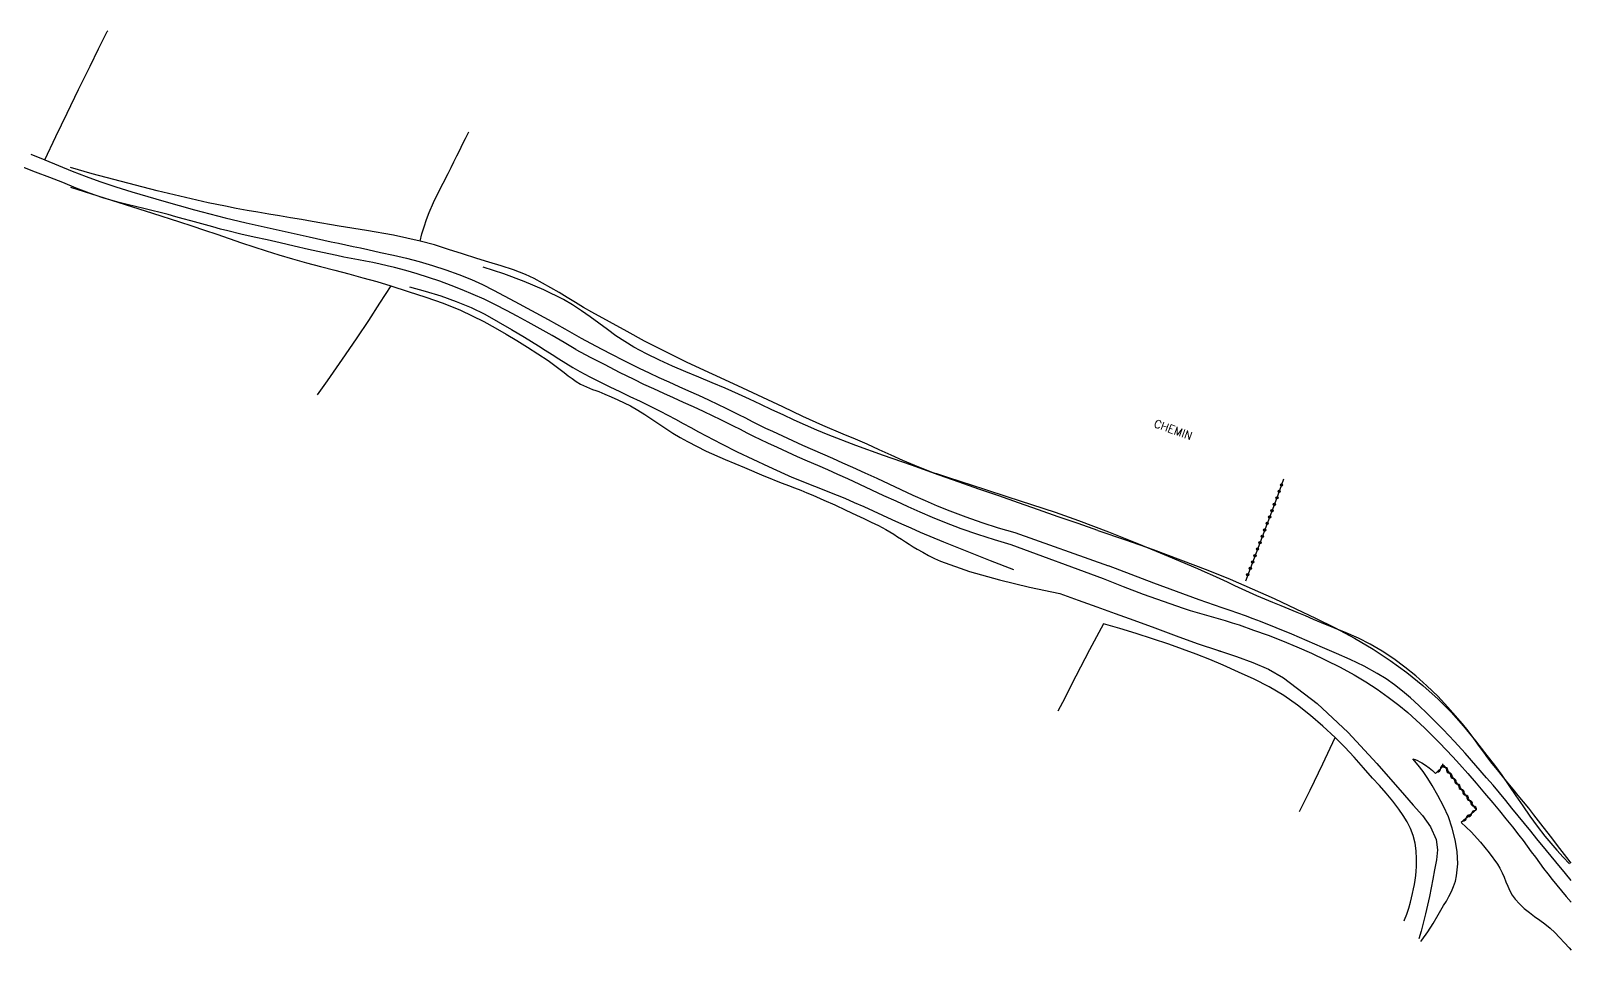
# Model space of a CAD drawing. Header units: millimetres. Extents: x 193000 to 194000, y 156000 to 157000.
# Drawn here: x 193663.1 to 194000, y 156368.6 to 156569.7 of the extents above; entities that cross this region are included whole.
import ezdxf
from ezdxf.enums import TextEntityAlignment as Align

# ---------------------------------------------------------------- set-up
doc = ezdxf.new("R2010")
doc.units = ezdxf.units.MM
doc.layers.get('0').update_dxf_attribs({"linetype": 'CONTINUOUS'})
for name, color, linetype in [('W0071', 7, 'CONTINUOUS'), ('W0211', 2, 'CONTINUOUS'), ('W0214', 2, 'CONTINUOUS'), ('W0300', 7, 'CONTINUOUS'), ('W0310', 3, 'CONTINUOUS'), ('W0323', 7, 'CONTINUOUS'), ('W0330', 7, 'CONTINUOUS'), ('W0989', 7, 'CONTINUOUS')]:
    doc.layers.add(name, color=color, linetype=linetype)
doc.styles.get("Standard").update_dxf_attribs({"font": 'romans.shx', "width": 0.85})

# ---------------------------------------------------------------- blocks, each defined once
blk = doc.blocks.new('t323o')
at = {"color": 0, "linetype": 'Continuous'}
for radius in [0.25, 0.15]:
    blk.add_circle((0, 0), radius, dxfattribs=at)
blk = doc.blocks.new('t310o')
at = {"color": 0, "linetype": 'Continuous'}
for centre, start, end in [((-0.5, 0.38), 216.8699, 323.1304), ((0.5, -0.37), 36.8699, 143.1303)]:
    blk.add_arc(centre, 0.625, start, end, dxfattribs=at)

msp = doc.modelspace()

# ---------------------------------------------------------------- linework, layer by layer
at = {"layer": 'W0071'}
for points in [[(193663.09, 156542.68), (193666.14, 156541.43), (193669.14, 156540.2), (193672.15, 156538.98), (193675.18, 156537.8), (193678.23, 156536.69), (193681.7, 156535.53), (193685.19, 156534.44), (193688.69, 156533.41), (193692.2, 156532.39), (193695.55, 156531.45), (193698.91, 156530.53), (193702.27, 156529.65), (193705.64, 156528.8), (193710.21, 156527.69), (193714.79, 156526.64), (193719.37, 156525.62), (193723.95, 156524.61), (193725.56, 156524.25), (193727.16, 156523.9), (193728.77, 156523.56), (193730.38, 156523.22), (193731.98, 156522.87), (193733.59, 156522.53), (193735.19, 156522.18), (193736.8, 156521.83), (193739.62, 156521.21), (193742.45, 156520.61), (193745.27, 156519.97), (193748.06, 156519.23), (193750.96, 156518.36), (193753.84, 156517.43), (193756.69, 156516.41), (193759.5, 156515.28), (193761.91, 156514.18), (193764.27, 156512.97), (193766.6, 156511.72), (193768.93, 156510.47), (193772.59, 156508.51), (193776.24, 156506.52), (193779.88, 156504.51), (193783.5, 156502.47)], [(193782.32, 156500.01), (193779.73, 156501.53), (193777.12, 156503.02), (193774.5, 156504.49), (193771.87, 156505.93), (193769.49, 156507.23), (193767.11, 156508.52), (193764.71, 156509.78), (193762.27, 156510.96), (193759.87, 156512.03), (193757.45, 156513.04), (193755.01, 156513.99), (193752.55, 156514.9), (193750.09, 156515.74), (193747.62, 156516.53), (193745.13, 156517.26), (193742.63, 156517.93), (193741.06, 156518.31), (193739.49, 156518.66), (193737.91, 156518.98), (193736.33, 156519.28), (193734.75, 156519.58), (193733.17, 156519.88), (193731.59, 156520.19), (193730.01, 156520.51), (193726.91, 156521.19), (193723.81, 156521.88), (193720.72, 156522.59), (193717.63, 156523.29), (193714.77, 156523.93), (193711.92, 156524.57), (193709.06, 156525.22), (193706.22, 156525.91), (193704.58, 156526.33), (193702.95, 156526.77), (193701.32, 156527.22), (193699.69, 156527.67), (193698.07, 156528.13), (193696.44, 156528.58), (193694.81, 156529.03), (193693.18, 156529.47), (193691.39, 156529.93), (193689.59, 156530.37), (193687.79, 156530.79), (193685.99, 156531.22), (193684.19, 156531.66), (193682.4, 156532.12), (193680.62, 156532.61), (193678.85, 156533.15), (193675.91, 156534.17), (193673.02, 156535.3), (193670.14, 156536.47), (193667.26, 156537.62), (193664.14, 156538.8), (193661.02, 156539.97)], [(193783.5, 156502.47), (193786.64, 156500.78), (193789.79, 156499.12), (193792.97, 156497.49), (193796.16, 156495.91), (193798.31, 156494.87), (193800.46, 156493.87), (193802.63, 156492.88), (193804.8, 156491.9), (193806.97, 156490.93), (193809.14, 156489.95), (193811.3, 156488.95), (193813.45, 156487.94), (193814.94, 156487.22), (193816.42, 156486.49), (193817.9, 156485.74), (193819.38, 156485), (193820.85, 156484.25), (193822.33, 156483.52), (193823.82, 156482.79), (193825.31, 156482.08), (193827.49, 156481.06), (193829.67, 156480.07), (193831.86, 156479.08), (193834.05, 156478.11), (193836.25, 156477.14), (193838.44, 156476.18), (193840.64, 156475.21), (193842.83, 156474.23), (193845.48, 156473.02), (193848.11, 156471.8), (193850.75, 156470.56), (193853.38, 156469.33), (193856.03, 156468.11), (193858.69, 156466.92), (193861.37, 156465.78), (193864.07, 156464.68), (193867.58, 156463.36), (193871.12, 156462.13), (193874.7, 156460.98), (193878.3, 156459.92)], [(193782.32, 156500.01), (193785.46, 156498.32), (193788.62, 156496.66), (193791.79, 156495.03), (193794.99, 156493.45), (193797.13, 156492.42), (193799.29, 156491.41), (193801.45, 156490.42), (193803.62, 156489.44), (193805.79, 156488.47), (193807.96, 156487.49), (193810.12, 156486.49), (193812.28, 156485.48), (193813.77, 156484.76), (193815.26, 156484.02), (193816.75, 156483.28), (193818.23, 156482.53), (193819.71, 156481.78), (193821.2, 156481.04), (193822.69, 156480.31), (193824.19, 156479.59), (193826.37, 156478.58), (193828.55, 156477.58), (193830.74, 156476.6), (193832.93, 156475.63), (193835.13, 156474.66), (193837.33, 156473.69), (193839.52, 156472.72), (193841.71, 156471.74), (193844.36, 156470.54), (193847, 156469.31), (193849.63, 156468.07), (193852.27, 156466.84), (193854.91, 156465.62), (193857.57, 156464.44), (193860.25, 156463.29), (193862.95, 156462.2), (193866.54, 156460.84), (193870.16, 156459.58), (193873.81, 156458.41), (193877.48, 156457.32)], [(193877.48, 156457.32), (193897.67, 156449.87)], [(193878.3, 156459.92), (193898.8, 156452.64)], [(193964.83, 156423.78), (193963.12, 156425.24), (193961.35, 156426.63), (193959.5, 156427.92), (193957.6, 156429.12), (193954.69, 156430.72), (193951.68, 156432.13), (193948.64, 156433.46), (193945.6, 156434.78), (193942.25, 156436.26), (193938.88, 156437.7), (193935.49, 156439.1), (193932.08, 156440.45), (193930.42, 156441.08), (193928.75, 156441.69), (193927.07, 156442.29), (193925.38, 156442.87), (193923.7, 156443.45), (193922.02, 156444.03), (193920.34, 156444.62), (193918.66, 156445.22), (193913.68, 156447.04), (193908.71, 156448.89), (193903.75, 156450.75), (193898.8, 156452.64)], [(193897.67, 156449.87), (193902, 156448.15), (193906.36, 156446.49), (193910.74, 156444.9), (193915.15, 156443.39), (193916.67, 156442.89), (193918.2, 156442.43), (193919.73, 156441.99), (193921.26, 156441.56), (193922.8, 156441.13), (193924.33, 156440.68), (193925.85, 156440.22), (193927.37, 156439.72), (193930.55, 156438.61), (193933.71, 156437.46), (193936.85, 156436.24), (193939.96, 156434.94), (193943.17, 156433.52), (193946.35, 156432.05), (193949.49, 156430.48), (193952.57, 156428.79), (193955.09, 156427.26), (193957.56, 156425.65), (193959.97, 156423.94), (193962.32, 156422.16), (193964.24, 156420.57), (193966.09, 156418.92), (193967.9, 156417.21), (193969.68, 156415.48), (193971.19, 156413.97), (193972.67, 156412.43), (193974.12, 156410.87), (193975.55, 156409.3), (193977.41, 156407.2), (193979.25, 156405.09), (193981.06, 156402.95), (193982.86, 156400.8), (193984.3, 156399.06), (193985.74, 156397.3), (193987.15, 156395.53), (193988.55, 156393.75), (193989.47, 156392.55), (193990.38, 156391.33), (193991.28, 156390.11), (193992.17, 156388.89), (193993.06, 156387.67), (193993.97, 156386.45), (193994.89, 156385.25), (193995.83, 156384.06), (193998.92, 156380.32), (194000, 156379.07)], [(194000, 156383.85), (193998.74, 156385.36), (193996.66, 156387.88), (193994.59, 156390.4), (193992.51, 156392.92), (193991.14, 156394.6), (193989.77, 156396.28), (193988.4, 156397.96), (193987.04, 156399.64), (193985.67, 156401.32), (193984.29, 156403), (193982.9, 156404.66), (193981.49, 156406.31), (193979.17, 156408.98), (193976.84, 156411.64), (193974.46, 156414.26), (193972.03, 156416.83), (193970.28, 156418.62), (193968.49, 156420.37), (193966.68, 156422.09), (193964.83, 156423.78)]]:
    msp.add_lwpolyline(points, dxfattribs=at)
at = {"layer": 'W0211'}
for points in [[(193861.8, 156472.52), (193859.12, 156473.5), (193856.47, 156474.57), (193853.85, 156475.7), (193851.25, 156476.87), (193848.66, 156478.06), (193846.06, 156479.23), (193843.45, 156480.37), (193840.81, 156481.45), (193836.35, 156483.32), (193831.96, 156485.35), (193827.6, 156487.44), (193823.23, 156489.5), (193817.71, 156492.03), (193812.19, 156494.56), (193806.69, 156497.14), (193801.24, 156499.81), (193797.35, 156501.83), (193793.5, 156503.91), (193789.67, 156506.03), (193785.84, 156508.15), (193784.02, 156509.18), (193782.22, 156510.25), (193780.44, 156511.33), (193778.65, 156512.41), (193776.85, 156513.48), (193775.02, 156514.5), (193773.17, 156515.47), (193771.27, 156516.36), (193768.66, 156517.39), (193765.98, 156518.26), (193763.29, 156519.05), (193760.62, 156519.86), (193757.55, 156520.87), (193754.48, 156521.88), (193751.4, 156522.84), (193748.27, 156523.69), (193742.41, 156524.97), (193736.49, 156526.02), (193730.56, 156526.98), (193724.65, 156527.98), (193722.28, 156528.39), (193719.9, 156528.8), (193717.53, 156529.19), (193715.15, 156529.58), (193712.77, 156529.98), (193710.4, 156530.4), (193708.03, 156530.83), (193705.67, 156531.3), (193701.92, 156532.08), (193698.18, 156532.92), (193694.45, 156533.8), (193690.73, 156534.7), (193685.98, 156535.9), (193681.23, 156537.14), (193676.5, 156538.42), (193671.77, 156539.75)], [(193671.76, 156535.45), (193677.74, 156533.59), (193683.72, 156531.72), (193689.69, 156529.82), (193695.65, 156527.9), (193698.36, 156527.01), (193701.07, 156526.1), (193703.77, 156525.18), (193706.47, 156524.25), (193709.17, 156523.33), (193711.88, 156522.43), (193714.59, 156521.55), (193717.32, 156520.7), (193720.36, 156519.8), (193723.43, 156518.95), (193726.5, 156518.13), (193729.57, 156517.32), (193732.64, 156516.51), (193735.71, 156515.68), (193738.77, 156514.82), (193741.81, 156513.9), (193745.66, 156512.68), (193749.5, 156511.43), (193753.3, 156510.08), (193757.05, 156508.56), (193759.62, 156507.37), (193762.15, 156506.08), (193764.63, 156504.72), (193767.09, 156503.32), (193769.43, 156501.94), (193771.73, 156500.52), (193774.01, 156499.05), (193776.26, 156497.55), (193777.15, 156496.92), (193778.03, 156496.27), (193778.89, 156495.59), (193779.74, 156494.91), (193780.61, 156494.24), (193781.49, 156493.6), (193782.4, 156492.98), (193783.34, 156492.42), (193783.98, 156492.09), (193784.64, 156491.79), (193785.31, 156491.51), (193785.98, 156491.26), (193786.66, 156491.01), (193787.33, 156490.77), (193788, 156490.51), (193788.67, 156490.23), (193790.07, 156489.62), (193791.48, 156488.99), (193792.88, 156488.34), (193794.25, 156487.64), (193795.85, 156486.73), (193797.41, 156485.76), (193798.95, 156484.75), (193800.47, 156483.72), (193802, 156482.69), (193803.54, 156481.69), (193805.11, 156480.73), (193806.71, 156479.83), (193810.81, 156477.77), (193814.99, 156475.9), (193819.2, 156474.13), (193823.42, 156472.36), (193824.75, 156471.81), (193826.1, 156471.27), (193827.44, 156470.74), (193828.79, 156470.22), (193830.14, 156469.7), (193831.49, 156469.18), (193832.83, 156468.64), (193834.17, 156468.08), (193836.57, 156467.03), (193838.96, 156465.96), (193841.34, 156464.86), (193843.71, 156463.74), (193845.32, 156462.99), (193846.93, 156462.23), (193848.52, 156461.44), (193850.09, 156460.61), (193850.97, 156460.1), (193851.84, 156459.57), (193852.69, 156459.03), (193853.54, 156458.48), (193854.39, 156457.92), (193855.24, 156457.38), (193856.1, 156456.84), (193856.98, 156456.33), (193858.22, 156455.63), (193859.47, 156454.94), (193860.74, 156454.29), (193862.04, 156453.7), (193868.42, 156451.4), (193874.94, 156449.56), (193881.53, 156448.02), (193888.13, 156446.61)], [(194000, 156387.6), (193999.04, 156388.83), (193998.01, 156390.17), (193996.99, 156391.51), (193995.96, 156392.86), (193994.93, 156394.2), (193993.9, 156395.54), (193992.86, 156396.87), (193991.82, 156398.2), (193990.7, 156399.61), (193989.56, 156401.02), (193988.42, 156402.42), (193987.28, 156403.81), (193986.13, 156405.21), (193984.99, 156406.61), (193983.86, 156408.02), (193982.74, 156409.43), (193981.79, 156410.66), (193980.87, 156411.9), (193979.95, 156413.15), (193979.04, 156414.4), (193978.12, 156415.65), (193977.18, 156416.89), (193976.22, 156418.1), (193975.22, 156419.29), (193973.04, 156421.74), (193970.8, 156424.13), (193968.46, 156426.43), (193966.01, 156428.61), (193963.65, 156430.52), (193961.2, 156432.31), (193958.66, 156433.98), (193956.05, 156435.53), (193953.46, 156436.85), (193950.79, 156438), (193948.1, 156439.08), (193945.42, 156440.19), (193943.65, 156440.94), (193941.88, 156441.68), (193940.1, 156442.41), (193938.33, 156443.14), (193936.55, 156443.87), (193934.77, 156444.61), (193933, 156445.36), (193931.24, 156446.12), (193929.62, 156446.83), (193928.01, 156447.56), (193926.41, 156448.3), (193924.8, 156449.05), (193923.2, 156449.79), (193921.59, 156450.53), (193919.98, 156451.25), (193918.36, 156451.96), (193911.9, 156454.7), (193905.41, 156457.39), (193898.88, 156459.99), (193892.32, 156462.48), (193887.2, 156464.3), (193882.05, 156466.02), (193876.88, 156467.69), (193871.73, 156469.38), (193869.05, 156470.26), (193866.38, 156471.13), (193863.7, 156472), (193861.02, 156472.86)], [(193888.13, 156446.61), (193892.18, 156445.14), (193896.24, 156443.67), (193900.3, 156442.21), (193904.36, 156440.74), (193908.97, 156439.06), (193913.57, 156437.34), (193918.19, 156435.67), (193922.85, 156434.12), (193922.91, 156434.11), (193922.97, 156434.09), (193923.02, 156434.08), (193923.08, 156434.06), (193923.14, 156434.05), (193923.2, 156434.03), (193923.26, 156434.02), (193923.31, 156434), (193926.83, 156432.79), (193930.35, 156431.52), (193933.8, 156430.02), (193937.06, 156428.14), (193944.47, 156422.53), (193951.22, 156416.17), (193957.49, 156409.38), (193963.52, 156402.46), (193965.47, 156400.3), (193967.48, 156398.07), (193969.26, 156395.58), (193970.45, 156392.76), (193970.75, 156390.55), (193970.55, 156388.33), (193970.12, 156386.18), (193969.72, 156384.1), (193969.02, 156380.29), (193968.17, 156376.51), (193967.18, 156372.76), (193966.67, 156371.09)], [(193965.37, 156410.44), (193965.89, 156410.26), (193966.4, 156410.05), (193966.89, 156409.81), (193967.37, 156409.54), (193968.16, 156409.04), (193968.92, 156408.48), (193969.64, 156407.89), (193970.33, 156407.25)], [(193975.92, 156396.54), (193978.11, 156394.45), (193980.17, 156392.22), (193982.09, 156389.88), (193983.86, 156387.42), (193984.42, 156386.5), (193984.9, 156385.53), (193985.32, 156384.55), (193985.72, 156383.56), (193986.14, 156382.57), (193986.59, 156381.59), (193987.12, 156380.64), (193987.75, 156379.76), (193988.7, 156378.69), (193989.74, 156377.71), (193990.85, 156376.81), (193991.99, 156375.97), (193993.14, 156375.15), (193994.27, 156374.32), (193995.37, 156373.43), (193996.41, 156372.47), (193999.55, 156369.12), (194000, 156368.58)]]:
    msp.add_lwpolyline(points, dxfattribs=at)
at = {"layer": 'W0214'}
msp.add_lwpolyline([(193967.14, 156370.51), (193967.36, 156370.8), (193968.61, 156372.59), (193969.79, 156374.42), (193970.9, 156376.3), (193971.49, 156377.32), (193972.1, 156378.32), (193972.7, 156379.33), (193973.27, 156380.35), (193973.81, 156381.42), (193974.28, 156382.51), (193974.67, 156383.65), (193974.94, 156384.82), (193975.18, 156387.47), (193975.03, 156390.13), (193974.59, 156392.73), (193973.97, 156395.27), (193973.14, 156397.74), (193972.07, 156400.11), (193970.85, 156402.39), (193969.56, 156404.62), (193968.61, 156406.15), (193967.6, 156407.63), (193966.52, 156409.06), (193965.37, 156410.44)], dxfattribs=at)
at = {"layer": 'W0300'}
for points in [[(193896.47, 156460.36), (193892.14, 156461.88), (193887.8, 156463.4), (193883.47, 156464.91), (193879.13, 156466.42), (193874.79, 156467.93), (193870.46, 156469.45), (193866.13, 156470.98), (193861.8, 156472.52), (193855.71, 156474.66), (193849.6, 156476.78), (193843.51, 156478.95), (193837.48, 156481.29), (193834.99, 156482.33), (193832.52, 156483.41), (193830.06, 156484.52), (193827.62, 156485.66), (193825.18, 156486.8), (193822.74, 156487.95), (193820.3, 156489.09), (193817.85, 156490.21), (193814.99, 156491.48), (193812.11, 156492.7), (193809.22, 156493.9), (193806.34, 156495.11), (193803.46, 156496.35), (193800.61, 156497.65), (193797.79, 156499.02), (193795.02, 156500.49), (193793.02, 156501.69), (193791.08, 156502.98), (193789.2, 156504.34), (193787.33, 156505.73), (193785.46, 156507.11), (193783.56, 156508.46), (193781.61, 156509.73), (193779.59, 156510.88), (193775.34, 156513), (193770.99, 156514.88), (193766.55, 156516.54), (193762.03, 156517.96)], [(193745.92, 156513.67), (193749.36, 156512.76), (193752.76, 156511.7), (193756.1, 156510.49), (193759.39, 156509.13), (193762.41, 156507.67), (193765.34, 156506.05), (193768.22, 156504.35), (193771.09, 156502.65), (193772.62, 156501.73), (193774.13, 156500.79), (193775.63, 156499.84), (193777.12, 156498.88), (193778.62, 156497.92), (193780.13, 156496.97), (193781.66, 156496.06), (193783.2, 156495.17), (193785.36, 156494.01), (193787.53, 156492.9), (193789.73, 156491.82), (193791.94, 156490.77), (193794.15, 156489.72), (193796.36, 156488.67), (193798.55, 156487.6), (193800.74, 156486.5), (193802.43, 156485.62), (193804.1, 156484.72), (193805.78, 156483.81), (193807.45, 156482.9), (193809.12, 156481.98), (193810.79, 156481.08), (193812.48, 156480.19), (193814.17, 156479.32), (193817.57, 156477.62), (193821, 156475.96), (193824.44, 156474.35), (193827.91, 156472.78), (193829.55, 156472.08), (193831.19, 156471.4), (193832.85, 156470.73), (193834.51, 156470.08), (193836.17, 156469.43), (193837.82, 156468.78), (193839.48, 156468.11), (193841.12, 156467.42), (193843.2, 156466.52), (193845.27, 156465.61), (193847.33, 156464.67), (193849.39, 156463.73), (193851.44, 156462.79), (193853.51, 156461.86), (193855.58, 156460.95), (193857.65, 156460.05), (193862.72, 156457.92), (193867.8, 156455.84), (193872.9, 156453.81), (193878.02, 156451.82)], [(193896.47, 156460.36), (193902.53, 156458.34), (193908.57, 156456.22), (193914.56, 156454), (193920.52, 156451.68), (193925.39, 156449.7), (193930.22, 156447.64), (193935.03, 156445.5), (193939.79, 156443.27), (193944.09, 156441.21), (193948.37, 156439.09), (193952.6, 156436.85), (193956.7, 156434.39), (193960.42, 156431.91), (193964.04, 156429.29), (193967.54, 156426.49), (193970.88, 156423.51), (193973.76, 156420.61), (193976.46, 156417.55), (193979.04, 156414.39), (193981.57, 156411.2), (193983.22, 156409.04), (193984.81, 156406.84), (193986.36, 156404.61), (193987.89, 156402.36), (193989.42, 156400.12), (193990.98, 156397.89), (193992.58, 156395.69), (193994.24, 156393.54), (193995.53, 156391.98), (193996.86, 156390.44), (193998.23, 156388.95), (193999.64, 156387.49)]]:
    msp.add_lwpolyline(points, dxfattribs=at)
at = {"layer": 'W0310'}
for points in [[(193970.33, 156407.25), (193972.14, 156408.95), (193979.25, 156399.3)], [(193979.25, 156399.3), (193975.92, 156396.54)]]:
    msp.add_lwpolyline(points, dxfattribs=at)
at = {"layer": 'W0323'}
msp.add_lwpolyline([(193937.08, 156471.63), (193935.77, 156467.92), (193928.74, 156449.29)], dxfattribs=at)
at = {"layer": 'W0330'}
for points in [[(193666.14, 156541.43), (193668.6, 156546.57), (193671.07, 156551.7), (193673.56, 156556.82), (193676.07, 156561.93), (193677.94, 156565.72), (193679.82, 156569.5), (193679.92, 156569.69)], [(193748.27, 156523.69), (193748.66, 156525.27), (193749.12, 156526.84), (193749.63, 156528.39), (193750.2, 156529.92), (193751.15, 156532.1), (193752.21, 156534.24), (193753.31, 156536.35), (193754.39, 156538.47), (193755.02, 156539.75), (193755.65, 156541.03), (193756.28, 156542.31), (193756.91, 156543.59), (193757.54, 156544.88), (193758.17, 156546.16), (193758.8, 156547.44), (193758.88, 156547.59)], [(193741.81, 156513.9), (193739.39, 156510.09), (193736.93, 156506.3), (193734.43, 156502.54), (193731.89, 156498.8), (193727.91, 156493.13), (193725.7, 156490.09)], [(193897.69, 156439.95), (193894.68, 156434.25), (193891.69, 156428.53), (193888.72, 156422.79), (193887.75, 156420.89)], [(193963.48, 156374.99), (193963.55, 156375.19), (193964.03, 156376.48), (193964.47, 156377.78), (193964.83, 156379.1), (193965.07, 156380.05), (193965.29, 156381.01), (193965.51, 156381.97), (193965.71, 156382.93), (193965.88, 156383.91), (193966.02, 156384.88), (193966.12, 156385.87), (193966.18, 156386.85), (193966.19, 156388.57), (193966.1, 156390.29), (193965.87, 156392.01), (193965.45, 156393.69), (193964.86, 156395.22), (193964.1, 156396.68), (193963.24, 156398.07), (193962.34, 156399.42), (193961, 156401.21), (193959.55, 156402.92), (193958.04, 156404.57), (193956.55, 156406.23), (193954.56, 156408.5), (193952.56, 156410.77), (193950.51, 156412.99), (193948.36, 156415.12), (193945.7, 156417.58), (193942.96, 156419.95), (193940.12, 156422.21), (193937.14, 156424.28), (193933.94, 156426.17), (193930.64, 156427.85), (193927.27, 156429.4), (193923.9, 156430.89), (193920.96, 156432.15), (193917.98, 156433.33), (193914.99, 156434.45), (193911.97, 156435.52), (193908.43, 156436.72), (193904.87, 156437.86), (193901.29, 156438.94), (193897.69, 156439.95)], [(193940.58, 156398.94), (193942.88, 156403.59), (193945.65, 156409.34), (193948.36, 156415.12)]]:
    msp.add_lwpolyline(points, dxfattribs=at)

# ---------------------------------------------------------------- block references
at = {"layer": 'W0310'}
for p, rotation in [((193971.42, 156408.28), 43.28702241890529), ((193972.44, 156408.54), 306.3655312815749), ((193973.33, 156407.33), 306.3655312815749), ((193974.22, 156406.12), 306.3655312815749), ((193975.11, 156404.92), 306.3655312815749), ((193976, 156403.71), 306.3655312815749), ((193976.89, 156402.5), 306.3655312815749), ((193977.78, 156401.29), 306.3655312815749), ((193978.67, 156400.08), 306.3655312815749), ((193977.08, 156397.5), 219.5441111464984), ((193978.23, 156398.45), 219.5441111464984)]:
    msp.add_blockref('t310o', p, dxfattribs=dict(at, rotation=rotation))
at = {"layer": 'W0323'}
for p, rotation in [((193936.64, 156470.36), 250.5022887473925), ((193935.63, 156467.53), 249.3160295645873), ((193936.13, 156468.94), 250.5022887473925), ((193934.57, 156464.73), 249.3160295645873), ((193935.1, 156466.13), 249.3160295645873), ((193932.98, 156460.52), 249.3160295645873), ((193933.51, 156461.92), 249.3160295645873), ((193934.04, 156463.32), 249.3160295645873), ((193931.92, 156457.71), 249.3160295645873), ((193932.45, 156459.11), 249.3160295645873), ((193930.33, 156453.5), 249.3160295645873), ((193930.86, 156454.9), 249.3160295645873), ((193931.39, 156456.31), 249.3160295645873), ((193929.27, 156450.69), 249.3160295645873), ((193929.8, 156452.1), 249.3160295645873)]:
    msp.add_blockref('t323o', p, dxfattribs=dict(at, rotation=rotation))

# ---------------------------------------------------------------- texts
at = {"layer": 'W0989'}
msp.add_text('CHEMIN', height=1.75, rotation=340.2388, dxfattribs=at).set_placement((193912.96, 156482.43), align=Align.MIDDLE)

doc.saveas('drawing.dxf')
